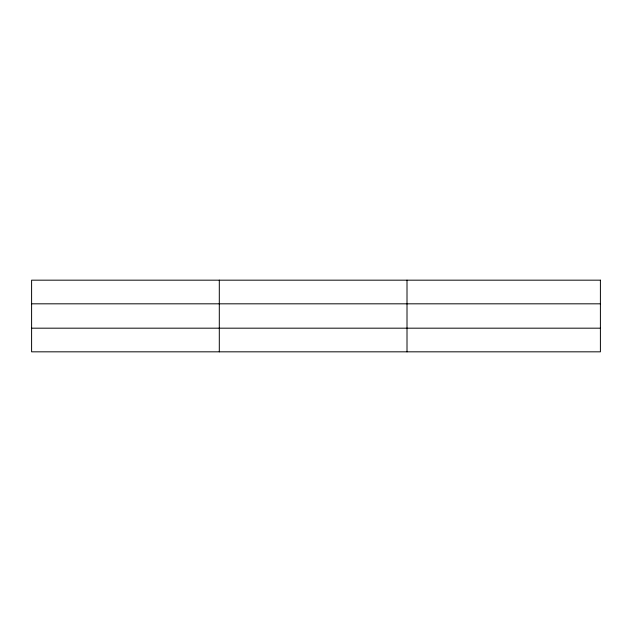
<?xml version="1.0" encoding="UTF-8"?>
<svg xmlns="http://www.w3.org/2000/svg" width="632" height="632" viewBox="0 0 632 632"><rect width="100%" height="100%" fill="white"/><g stroke="black" fill="none" stroke-linecap="round" stroke-linejoin="round"><path stroke-width="0.95" d="M219.304 351.827L219.304 280.173M407.008 351.827L407.008 280.173M31.6 303.818L600.4 303.818M31.6 328.182L600.4 328.182M600.4 280.173L600.4 351.827L31.6 351.827L31.6 280.173L600.4 280.173"/></g></svg>
